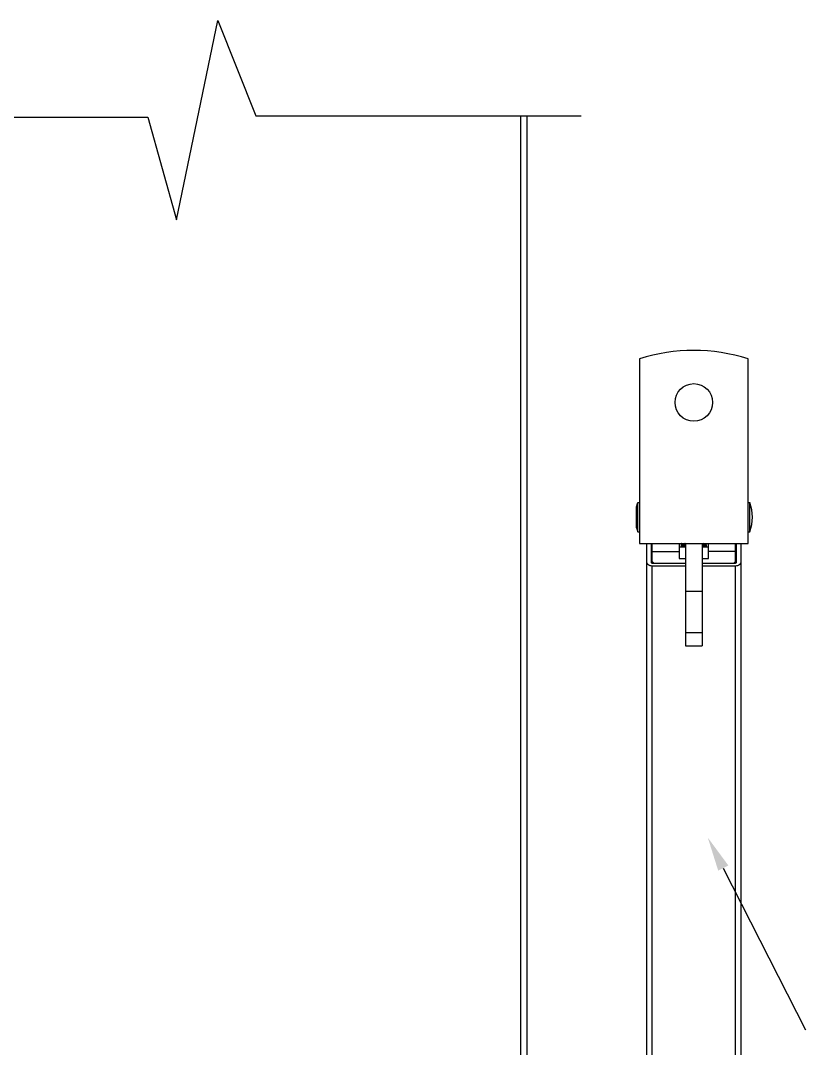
# Model space of a CAD drawing. Extents: x 815029915 to 815825525, y 579155098 to 579748855.
# Drawn here: x 815614699 to 815616617, y 579342492 to 579345004 of the extents above; entities that cross this region are included whole.
import ezdxf

# ---------------------------------------------------------------- set-up
doc = ezdxf.new("R2010")
doc.units = 0
doc.header["$LTSCALE"] = 100
doc.header["$MEASUREMENT"] = 0
doc.layers.add('02___PRT_ALL_AXES', color=7, linetype='Continuous')

msp = doc.modelspace()

# ---------------------------------------------------------------- linework, layer by layer
at = {"color": 7, "linetype": 'Continuous'}
for p, q in [((815614215, 579344767.8), (815615010.6, 579344767.8)), ((815615274, 579344770.4), (815616069.5, 579344770.4)), ((815615921, 579344770.4), (815615921, 579340690.6)), ((815615936.3, 579344770.4), (815615936.3, 579340690.6)), ((815616211.7, 579344177.3), (815616211.7, 579343726.4)), ((815616476.9, 579343726.4), (815616476.9, 579344177.3)), ((815616207.6, 579343825.8), (815616211.7, 579343825.8)), ((815616476.9, 579343825.8), (815616481, 579343825.8)), ((815616207.6, 579343754.4), (815616211.7, 579343754.4)), ((815616476.9, 579343754.4), (815616481, 579343754.4)), ((815616211.7, 579343726.4), (815616476.9, 579343726.4)), ((815616229.6, 579342024.3), (815616229.6, 579343726.4)), ((815616239.8, 579343726.4), (815616239.8, 579343680)), ((815616242.3, 579343678.2), (815616242.3, 579343726.4)), ((815616308.6, 579343726.4), (815616308.6, 579343689.4)), ((815616323.9, 579343726.4), (815616323.9, 579343476.3)), ((815616364.7, 579343726.4), (815616364.7, 579343476.3)), ((815616380, 579343689.4), (815616380, 579343726.4)), ((815616446.3, 579343678.2), (815616446.3, 579343726.4)), ((815616448.9, 579343680), (815616448.9, 579343726.4)), ((815616459.1, 579343726.4), (815616459.1, 579342024.3)), ((815616242.3, 579343706.4), (815616308.6, 579343706.4)), ((815616364.9, 579343718), (815616364.8, 579343718)), ((815616446.3, 579343706.4), (815616380, 579343706.4)), ((815616242.3, 579343678.2), (815616323.9, 579343678.2)), ((815616364.7, 579343678.2), (815616446.3, 579343678.2)), ((815616242.3, 579342022.3), (815616242.3, 579343671)), ((815616323.9, 579343671), (815616242.3, 579343671)), ((815616446.3, 579343671), (815616364.7, 579343671)), ((815616446.3, 579342022.3), (815616446.3, 579343671)), ((815616323.9, 579343609.4), (815616364.7, 579343609.4)), ((815616323.9, 579343508.5), (815616364.7, 579343508.5)), ((815616323.9, 579343476.3), (815616364.7, 579343476.3))]:
    msp.add_line(p, q, dxfattribs=at)
at = {"color": 4, "linetype": 'ByBlock', "lineweight": -2}
msp.add_line((815616616.9, 579342538.1), (815616617.1, 579342538.1), dxfattribs=at)
at = {"color": 0}
for points in [[(815615080.4, 579344516.6), (815615181.1, 579345003.6)], [(815615181.1, 579345003.6), (815615274, 579344770.4)], [(815615010.6, 579344767.8), (815615080.4, 579344516.6)]]:
    msp.add_lwpolyline(points, dxfattribs=at)
at = {"color": 7, "linetype": 'Continuous'}
for points in [[(815616239.8, 579343680), (815616240, 579343679.4), (815616240.5, 579343678.8), (815616241.3, 579343678.4), (815616242.3, 579343678.2)], [(815616446.3, 579343678.2), (815616447.3, 579343678.4), (815616448.1, 579343678.8), (815616448.7, 579343679.4), (815616448.9, 579343680)]]:
    msp.add_lwpolyline(points, dxfattribs=at)
at = {"color": 4, "linetype": 'ByBlock', "lineweight": -2}
msp.add_lwpolyline([(815616416.3, 579342933.2), (815616616.9, 579342538.1)], dxfattribs=at)
at = {"color": 7, "linetype": 'Continuous'}
for centre, radius, start, end in [((815616344.3, 579343755.8), 441.8, 72.5364, 107.4636), ((815616330.2, 579343725.9), 16.5, 178.3603, 179.9995), ((815616330.3, 579343725.9), 16.6, 180.0173, 187.5323), ((815616330.7, 579343721.5), 17, 165.7648, 172.4748), ((815616331, 579343720.4), 17.2, 162.4874, 170.6013), ((815616331.1, 579343721.4), 17.4, 163.4415, 165.7729), ((815616331.6, 579343720.2), 17.9, 159.7302, 162.506), ((815616360.5, 579343723.2), 14.4, 4.3664, 12.8789), ((815616360.7, 579343724.3), 14.2, 0.024, 8.5353), ((815616330.3, 579343721.6), 16.6, 172.4831, 179.9828), ((815616330.2, 579343720.5), 16.5, 176.2903, 179.9967), ((815616330.3, 579343720.5), 16.6, 180.0172, 187.5235), ((815616330.5, 579343720.5), 16.8, 170.629, 176.2824), ((815616330.5, 579343716.2), 16.8, 172.4824, 173.9962), ((815616330.7, 579343716.1), 17, 165.7644, 172.4657), ((815616331, 579343715), 17.3, 162.4837, 170.2332), ((815616331.2, 579343716), 17.5, 162.5052, 165.7688), ((815616340.7, 579343697.1), 30.2, 124.0244, 124.6459), ((815616350, 579343697.7), 28.7, 58.2813, 59.0616), ((815616360, 579343718.7), 14.9, 15.3229, 16.4114), ((815616360.3, 579343718.8), 14.6, 8.8281, 15.3359), ((815616360.7, 579343723.2), 14.2, 351.1841, 359.9741), ((815616360.7, 579343718.9), 14.2, 0.0261, 8.822), ((815616360.8, 579343723.2), 14.1, 0.0047, 4.3398), ((815616360.8, 579343717.8), 14.1, 0.4275, 4.3387)]:
    msp.add_arc(centre, radius, start, end, dxfattribs=at)
for points in [[(815616317.1, 579343726.4), (815616316, 579343724.8), (815616315.1, 579343723.1), (815616314.5, 579343721.3)], [(815616314.5, 579343720.2), (815616315.2, 579343722.4), (815616316.4, 579343724.6), (815616317.8, 579343726.4)], [(815616374.3, 579343723), (815616374, 579343724.1), (815616373.5, 579343725.3), (815616372.8, 579343726.4)], [(815616323.6, 579343722), (815616321.9, 579343720.8), (815616320.3, 579343719.5), (815616318.9, 579343717.9)], [(815616320, 579343718), (815616321.2, 579343719.1), (815616322.5, 579343720.1), (815616323.8, 579343721.1)]]:
    msp.add_open_spline(points, degree=3, dxfattribs=at)
for points, knots in [([(815616322.3, 579343726.4), (815616321.5, 579343725.8), (815616318.7, 579343723.4), (815616316.4, 579343720.4), (815616315.3, 579343717.9)], [0, 0, 0, 0, 0.264129, 1, 1, 1, 1]), ([(815616315.8, 579343717.9), (815616316.3, 579343718.7), (815616318.4, 579343722.1), (815616321.3, 579343724.8), (815616323.8, 579343726.5)], [0, 0, 0, 0, 0.237509, 1, 1, 1, 1]), ([(815616366.8, 579343726.4), (815616367.6, 579343725.8), (815616370.5, 579343723.5), (815616372.8, 579343720.4), (815616373.8, 579343717.9)], [0, 0, 0, 0, 0.268325, 1, 1, 1, 1]), ([(815616374.2, 579343717.9), (815616374, 579343718.7), (815616372.6, 579343722), (815616370.2, 579343724.7), (815616368.2, 579343726.4)], [0, 0, 0, 0, 0.236582, 1, 1, 1, 1]), ([(815616372.1, 579343726.4), (815616372.5, 579343725.8), (815616373.9, 579343723.5), (815616374.7, 579343720.9), (815616374.9, 579343718.9)], [0, 0, 0, 0, 0.260499, 1, 1, 1, 1]), ([(815616371.2, 579343717.9), (815616370.8, 579343718.5), (815616368.9, 579343720.6), (815616366.6, 579343722.3), (815616364.8, 579343723.4)], [0, 0, 0, 0, 0.238298, 1, 1, 1, 1]), ([(815616365.1, 579343722.1), (815616365.6, 579343721.8), (815616367.5, 579343720.6), (815616369.2, 579343719.1), (815616370.3, 579343717.9)], [0, 0, 0, 0, 0.259883, 1, 1, 1, 1]), ([(815616242.3, 579343671), (815616240.7, 579343671), (815616235.4, 579343671.5), (815616229.6, 579343676.2), (815616229.6, 579343680)], [0, 0, 0, 0, 0.300361, 1, 1, 1, 1]), ([(815616459.1, 579343680), (815616459.1, 579343676.2), (815616453.3, 579343671.5), (815616447.9, 579343671), (815616446.3, 579343671)], [0, 0, 0, 0, 0.699639, 1, 1, 1, 1])]:
    msp.add_open_spline(points, degree=3, knots=knots, dxfattribs=at)
at = {"color": 4}
msp.add_solid([(815616403.9, 579342926.9), (815616378.5, 579343007.6), (815616428.7, 579342939.5)], dxfattribs=at)
at = {"layer": '02___PRT_ALL_AXES', "color": 7, "linetype": 'Continuous'}
for p, q in [((815616204.4, 579343815.6), (815616207.6, 579343825.8)), ((815616204.4, 579343764.6), (815616204.4, 579343815.6)), ((815616207.6, 579343754.4), (815616207.6, 579343825.8)), ((815616207.6, 579343825.8), (815616211.7, 579343825.8)), ((815616476.9, 579343825.8), (815616481, 579343825.8)), ((815616481, 579343754.4), (815616481, 579343825.8)), ((815616204.4, 579343764.6), (815616207.6, 579343754.4)), ((815616207.6, 579343754.4), (815616211.7, 579343754.4)), ((815616476.9, 579343754.4), (815616481, 579343754.4)), ((815616308.6, 579343717.9), (815616323.9, 579343717.9)), ((815616364.7, 579343717.9), (815616380, 579343717.9)), ((815616246.4, 579343678.2), (815616242.3, 579343682.3)), ((815616308.6, 579343689.4), (815616323.9, 579343689.4)), ((815616364.7, 579343689.4), (815616380, 579343689.4)), ((815616446.3, 579343682.3), (815616442.3, 579343678.2))]:
    msp.add_line(p, q, dxfattribs=at)
msp.add_circle((815616344.3, 579344070.6), 45.9, dxfattribs=at)
for centre, start, end in [((815616303.2, 579343790.1), 159.5127, 165.5225), ((815616385.4, 579343790.1), 339.5127, 20.4873), ((815616303.2, 579343790.1), 194.4775, 200.4873)]:
    msp.add_arc(centre, 102, start, end, dxfattribs=at)

doc.saveas('drawing.dxf')
